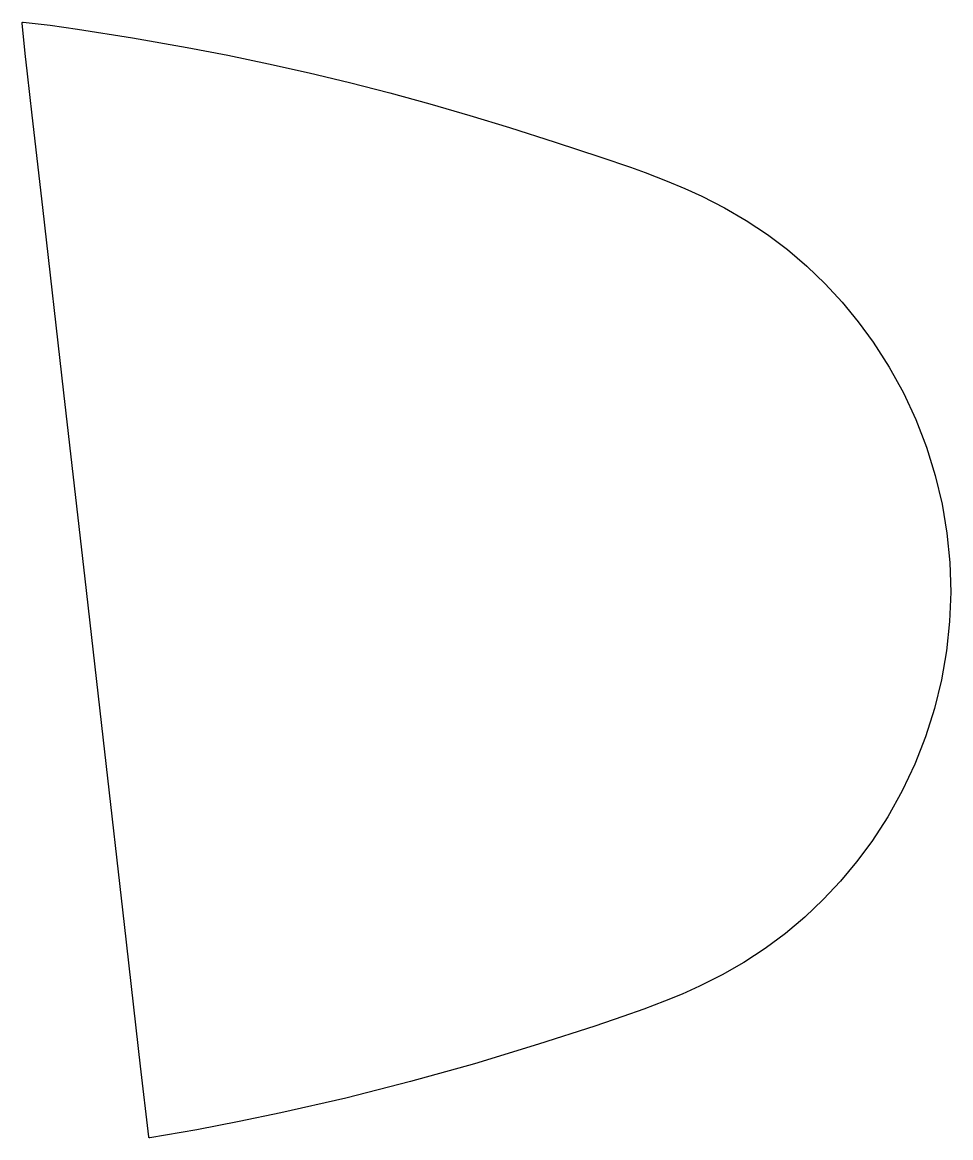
# Model space of a CAD drawing. Extents: x 214.1 to 288.4, y 16.1 to 105.3.
import ezdxf

# ---------------------------------------------------------------- set-up
doc = ezdxf.new("R2010")
doc.units = 0
doc.layers.get('0').update_dxf_attribs({"linetype": 'CONTINUOUS'})

msp = doc.modelspace()

# ---------------------------------------------------------------- linework, layer by layer
at = {"color": 7}
msp.add_lwpolyline([(265.51, 26.968), (263.846, 26.338), (262.17, 25.741), (259.923, 24.978), (255.408, 23.521), (250.308, 21.969), (245.171, 20.534), (239.995, 19.219), (234.799, 18.041), (231.453, 17.34), (228.092, 16.681), (225.574, 16.241), (224.321, 16.052), (224.274, 16.05), (224.252, 16.062), (224.243, 16.076), (224.235, 16.118), (223.568, 21.763), (222.283, 33.098), (220.707, 46.917), (219.136, 60.743), (217.44, 75.623), (215.751, 90.457), (214.911, 97.848), (214.522, 101.148), (214.339, 102.79), (214.114, 105.211), (214.113, 105.239), (214.115, 105.251), (214.123, 105.264), (214.136, 105.271), (214.148, 105.273), (214.176, 105.271), (216.341, 105.031), (218.53, 104.733), (222.926, 104.038), (227.301, 103.263), (230.564, 102.637), (233.816, 101.964), (237.065, 101.235), (240.308, 100.453), (243.532, 99.628), (246.736, 98.751), (249.927, 97.821), (253.109, 96.849), (256.763, 95.693), (260.404, 94.497), (262.779, 93.676), (263.959, 93.247), (265.717, 92.57), (267.117, 91.986), (268.498, 91.356), (270.3, 90.438), (272.047, 89.422), (273.732, 88.304), (275.346, 87.086), (276.886, 85.771), (278.346, 84.366), (279.722, 82.879), (281.011, 81.316), (282.208, 79.683), (283.483, 77.696), (284.62, 75.628), (285.616, 73.488), (286.465, 71.285), (287.164, 69.031), (287.709, 66.734), (288.099, 64.405), (288.33, 62.056), (288.402, 59.696), (288.315, 57.337), (288.069, 54.99), (287.665, 52.664), (287.105, 50.371), (286.392, 48.12), (285.529, 45.923), (284.519, 43.789), (283.368, 41.728), (282.081, 39.749), (280.874, 38.125), (279.576, 36.57), (278.19, 35.092), (276.721, 33.696), (275.173, 32.39), (273.55, 31.182), (271.859, 30.075), (270.105, 29.07), (268.298, 28.164), (266.914, 27.544), (265.51, 26.968)], dxfattribs=at)

doc.saveas('drawing.dxf')
